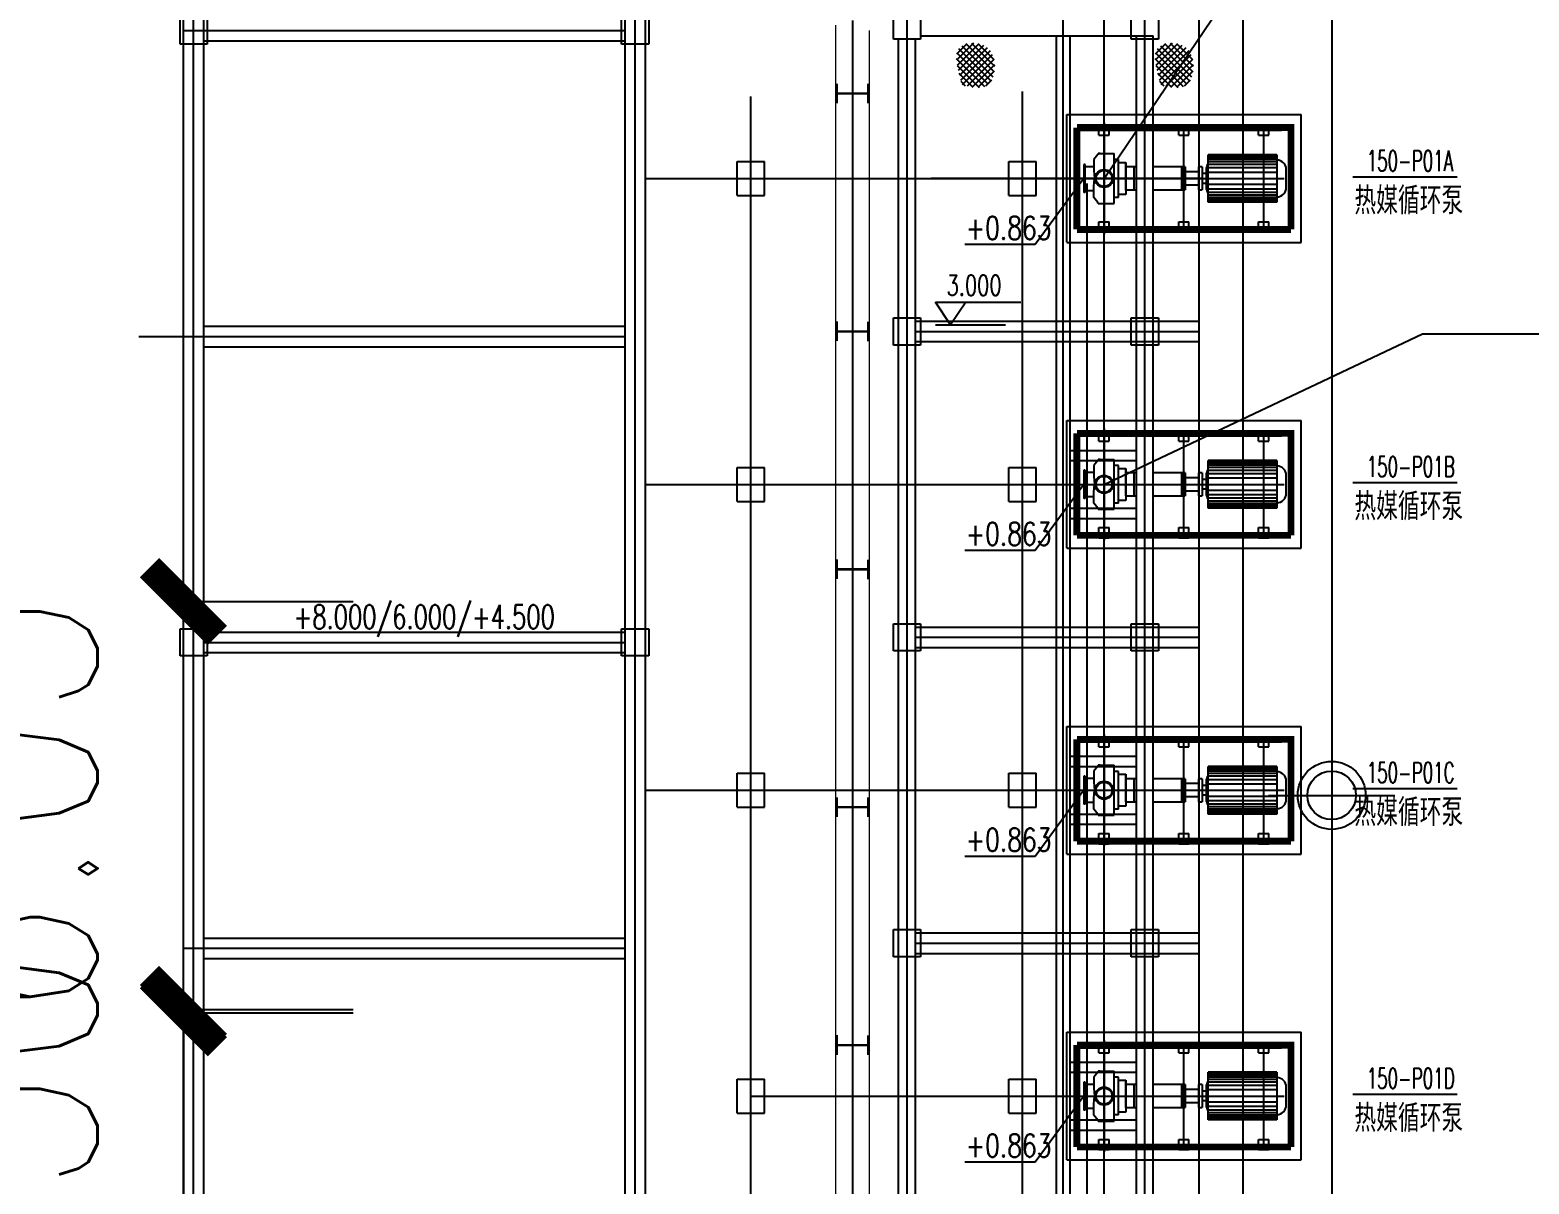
# Model space of a CAD drawing. Extents: x -170 to 1091, y -90 to 504.
# Drawn here: x 116.64 to 138.7, y 106.01 to 122.99 of the extents above; entities that cross this region are included whole.
import ezdxf
from ezdxf.enums import TextEntityAlignment as Align

# ---------------------------------------------------------------- set-up
doc = ezdxf.new("R2010")
doc.units = 0
doc.header["$LTSCALE"] = 1000
for name, pattern in [('ACAD_ISO02W100', [11, 8, -3]), ('CENTER', [50.8, 31.75, -6.35, 6.35, -6.35]), ('CENTER2', [28.575, 19.05, -3.175, 3.175, -3.175]), ('DOTE', [2.42, 2, -0.2, 0.02, -0.2])]:
    doc.linetypes.add(name, pattern=pattern)
doc.layers.get('0').update_dxf_attribs({"linetype": 'CONTINUOUS'})
doc.layers.get('Defpoints').update_dxf_attribs({"linetype": 'CONTINUOUS'})
for name, color, linetype in [('0-标注', 4, 'CONTINUOUS'), ('1', 7, 'CONTINUOUS'), ('8米层', 7, 'CONTINUOUS'), ('DIM_COOR', 3, 'CONTINUOUS'), ('DOTE', 1, 'DOTE'), ('PIPE3', 6, 'CONTINUOUS'), ('PUB_DIM', 3, 'CONTINUOUS'), ('S01', 3, 'CONTINUOUS'), ('W03', 5, 'CONTINUOUS'), ('WALL', 141, 'CONTINUOUS'), ('中心线', 3, 'CENTER'), ('基本标注', 4, 'CONTINUOUS'), ('定位中心线', 3, 'CENTER2'), ('已建', 8, 'CONTINUOUS'), ('管架', 30, 'CONTINUOUS'), ('设备', 4, 'CONTINUOUS')]:
    doc.layers.add(name, color=color, linetype=linetype)
doc.layers.add('虚线', color=4, linetype='ACAD_ISO02W100', lineweight=20)
doc.styles.add('_HZTXT', font='simplex.shx', dxfattribs={"width": 0.75, "bigfont": 'HZTXT.shx'})
doc.styles.add('_TCH_DIM_T3', font='SIMPLEX', dxfattribs={"width": 0.705882, "bigfont": 'GBCBIG'})
doc.styles.add('HZTXT', font='txt.shx', dxfattribs={"width": 0.7, "bigfont": 'hztxt.shx'})
doc.styles.add('ROMANS', font='txta.shx', dxfattribs={"width": 0.7, "bigfont": 'hztxt.shx'})
doc.dimstyles.new('_TCH_ARCH_M_M&&1', dxfattribs={"dimtxt": 2.975, "dimasz": 1, "dimexe": 2.5, "dimexo": 3, "dimgap": 1.2625, "dimtad": 1, "dimzin": 0, "dimdsep": 46, "dimtxsty": '_TCH_DIM_T3', "dimblk": 'ARCHTICK', "dimcen": 0.09, "dimclrt": 7, "dimazin": 2, "dimtfac": 1, "dimtdec": 0, "dimtix": 1, "dimtmove": 2, "dimatfit": 3, "dimfxl": 1, "dimtolj": 1, "dimtzin": 0, "dimarcsym": 0})

# ---------------------------------------------------------------- blocks, each defined once
blk = doc.blocks.new('2103')
for p, q in [((-2.25, 3.29), (10.33, 3.29)), ((0, 0), (-2.25, 3.29)), ((2.25, 3.29), (0, 0)), ((-2.25, 0), (8.08, 0))]:
    blk.add_line(p, q)
at = {"style": 'ROMANS', "width": 0.7}
blk.add_attdef('%%P0.000', text='', height=3, dxfattribs=at).set_placement((4.25, 4.29), align=Align.CENTER)
blk = doc.blocks.new('_ArchTick')
at = {"color": 0, "linetype": 'ByBlock', "const_width": 0.4}
blk.add_lwpolyline([(-0.5, -0.5), (0.5, 0.5)], dxfattribs=at)
blk = doc.blocks.new('*D324')
at = {"layer": 'Defpoints', "color": 0, "linetype": 'Continuous', "transparency": 16777216}
for p in [(116.15, 108.576), (114.875, 104.076), (118.9, 104.076)]:
    blk.add_point(p, dxfattribs=at)
at = {"layer": 'PUB_DIM', "color": 0, "linetype": 'Continuous', "lineweight": -2, "transparency": 16777216}
for p, q in [((118.9, 108.576), (118.9, 109.576)), ((118.9, 108.576), (118.9, 104.076)), ((119.15, 108.576), (121.4, 108.576)), ((117.875, 104.076), (121.4, 104.076)), ((118.9, 104.076), (118.9, 103.076))]:
    blk.add_line(p, q, dxfattribs=at)
for p, rotation in [((118.9, 108.576), 269.9999401232867), ((118.9, 104.076), 89.99994012328672)]:
    blk.add_blockref('_ArchTick', p, dxfattribs=dict(at, rotation=rotation))
at = {"layer": 'PUB_DIM', "color": 7, "linetype": 'Continuous', "transparency": 16777216, "insert": (116.15, 106.326), "char_height": 2.975, "attachment_point": 5, "rotation": 89.9999, "style": '_TCH_DIM_T3'}
blk.add_mtext('\\A1;4.50', dxfattribs=at)
blk = doc.blocks.new('*D325')
at = {"layer": 'Defpoints', "color": 0, "linetype": 'Continuous', "transparency": 16777216}
for p in [(116.15, 114.576), (118.9, 114.576), (116.15, 108.526)]:
    blk.add_point(p, dxfattribs=at)
at = {"layer": 'PUB_DIM', "color": 0, "linetype": 'Continuous', "lineweight": -2, "transparency": 16777216}
for p, q in [((118.9, 114.576), (118.9, 115.576)), ((118.9, 108.526), (118.9, 114.576)), ((119.15, 114.576), (121.4, 114.576)), ((118.9, 108.526), (118.9, 107.526)), ((119.15, 108.526), (121.4, 108.526))]:
    blk.add_line(p, q, dxfattribs=at)
for p, rotation in [((118.9, 114.576), 269.9999401232867), ((118.9, 108.526), 89.99994012328673)]:
    blk.add_blockref('_ArchTick', p, dxfattribs=dict(at, rotation=rotation))
at = {"layer": 'PUB_DIM', "color": 7, "linetype": 'Continuous', "transparency": 16777216, "insert": (116.15, 111.551), "char_height": 2.975, "attachment_point": 5, "rotation": 89.9999, "style": '_TCH_DIM_T3'}
blk.add_mtext('\\A1;6.05', dxfattribs=at)
blk = doc.blocks.new('j')
at = {"layer": 'S01'}
for p, q in [((0, 2748), (0, -2004)), ((-2748, 0), (2748, 0))]:
    blk.add_line(p, q, dxfattribs=at)
for radius in [1475, 1054]:
    blk.add_circle((0, 0), radius, dxfattribs=at)

msp = doc.modelspace()

# ---------------------------------------------------------------- linework, layer by layer
at = {"linetype": 'Continuous'}
for p, q in [((133.89497, 120.80026, 2.4975), (129.9067, 120.80026, 2.4975)), ((132.19997, 84.30026), (132.20001, 120.72578, 0))]:
    msp.add_line(p, q, dxfattribs=at)
at = {"ltscale": 2}
for p, q in [((132.15001, 120.80026, 2.4975), (131.43795, 119.82707)), ((131.43795, 119.82707), (130.39947, 119.82707)), ((132.15001, 116.30026, 2.4975), (131.43795, 115.32707)), ((131.43795, 115.32707), (130.39947, 115.32707)), ((132.15, 111.80026, 2.4975), (131.43794, 110.82707)), ((131.43794, 110.82707), (130.39946, 110.82707)), ((132.15, 107.30026, 2.4975), (131.43794, 106.32707)), ((131.43794, 106.32707), (130.39946, 106.32707))]:
    msp.add_line(p, q, dxfattribs=at)
at = {"ltscale": 2, "const_width": 0.035, "elevation": 0}
for points in [[(129.00001, 122.05026), (128.50001, 122.05026)], [(128.51861, 122.19694), (128.51861, 121.90731)], [(128.98049, 122.19415), (128.98049, 121.90452)], [(128.5186, 118.69694), (128.5186, 118.40731)], [(128.5186, 118.69694), (128.5186, 118.40731)], [(128.98049, 118.69415), (128.98049, 118.40452)], [(128.98049, 118.69415), (128.98049, 118.40452)], [(129.00001, 118.55026), (128.50001, 118.55026)], [(129.00001, 118.55026), (128.50001, 118.55026)], [(128.5186, 115.19694), (128.5186, 114.90731)], [(128.5186, 115.19694), (128.5186, 114.90731)], [(128.98049, 115.19415), (128.98048, 114.90452)], [(128.98049, 115.19415), (128.98048, 114.90452)], [(129.00001, 115.05026), (128.50001, 115.05026)], [(129.00001, 115.05026), (128.50001, 115.05026)], [(128.5186, 111.69694), (128.5186, 111.40731)], [(128.98048, 111.69415), (128.98048, 111.40452)], [(129, 111.55026), (128.5, 111.55026)], [(128.51859, 108.19694), (128.51859, 107.90731)], [(128.98048, 108.19415), (128.98048, 107.90452)], [(129, 108.05026), (128.5, 108.05026)]]:
    msp.add_lwpolyline(points, dxfattribs=at)
at = {"color": 1, "ltscale": 5, "const_width": 0.03, "elevation": 2.4975}
for points in [[(137.64779, 120.82411), (136.10754, 120.82411)], [(137.64778, 116.32411), (136.10754, 116.32411)], [(137.64778, 111.82411), (136.10753, 111.82411)], [(137.64777, 107.32411), (136.10753, 107.32411)]]:
    msp.add_lwpolyline(points, dxfattribs=at)
at = {"layer": '0-标注', "ltscale": 50}
for points, const_width, elevation in [([(132.05001, 121.55026), (135.20001, 121.55026), (135.20001, 120.05026)], 0.1, 0), ([(132.05001, 120.05026), (132.05001, 121.55026)], 0.1, 2.4975), ([(132.05001, 121.55026), (135.20001, 121.55026), (135.20001, 120.05026)], 0.005, 0), ([(132.05001, 120.05026), (132.05001, 121.55026)], 0.005, 2.4975), ([(132.05001, 120.05026), (135.20001, 120.05026)], 0.1, 0), ([(132.05001, 120.05026), (135.20001, 120.05026)], 0.005, 0), ([(132.05001, 117.05026), (135.20001, 117.05026), (135.20001, 115.55026)], 0.1, 0), ([(132.05001, 115.55026), (132.05001, 117.05026)], 0.1, 2.4975), ([(132.05001, 117.05026), (135.20001, 117.05026), (135.20001, 115.55026)], 0.005, 0), ([(132.05001, 115.55026), (132.05001, 117.05026)], 0.005, 2.4975), ([(132.05001, 115.55026), (135.20001, 115.55026)], 0.1, 0), ([(132.05001, 115.55026), (135.20001, 115.55026)], 0.005, 0), ([(132.05, 112.55026), (135.2, 112.55026), (135.2, 111.05026)], 0.1, 0), ([(132.05, 111.05026), (132.05, 112.55026)], 0.1, 2.4975), ([(132.05, 112.55026), (135.2, 112.55026), (135.2, 111.05026)], 0.005, 0), ([(132.05, 111.05026), (132.05, 112.55026)], 0.005, 2.4975), ([(132.05, 111.05026), (135.2, 111.05026)], 0.1, 0), ([(132.05, 111.05026), (135.2, 111.05026)], 0.005, 0), ([(132.05, 108.05026), (135.2, 108.05026), (135.2, 106.55026)], 0.1, 0), ([(132.05, 106.55026), (132.05, 108.05026)], 0.1, 2.4975), ([(132.05, 108.05026), (135.2, 108.05026), (135.2, 106.55026)], 0.005, 0), ([(132.05, 106.55026), (132.05, 108.05026)], 0.005, 2.4975), ([(132.05, 106.55026), (135.2, 106.55026)], 0.1, 0), ([(132.05, 106.55026), (135.2, 106.55026)], 0.005, 0)]:
    msp.add_lwpolyline(points, dxfattribs=dict(at, const_width=const_width, elevation=elevation))
at = {"layer": 'DIM_COOR', "color": 4, "linetype": 'Continuous'}
for p, q in [((132.45001, 120.80026), (138.17331, 129.25551)), ((132.45001, 116.30026), (137.13544, 118.51246)), ((137.13544, 118.51246), (155.50544, 118.51246))]:
    msp.add_line(p, q, dxfattribs=at)
at = {"layer": 'DOTE', "ltscale": 300}
for p, q in [((133.62501, 120.03026), (133.62501, 121.57026)), ((134.80001, 120.03026), (134.80001, 121.57026)), ((132.06001, 121.51226), (135.06001, 121.51226)), ((132.06001, 121.51226), (135.06001, 121.51226)), ((132.06001, 120.08826), (135.06001, 120.08826)), ((132.06001, 117.01226), (135.06001, 117.01226)), ((132.06001, 117.01226), (135.06001, 117.01226)), ((133.62501, 115.53026), (133.62501, 117.07026)), ((134.80001, 115.53026), (134.80001, 117.07026)), ((132.06001, 115.58826), (135.06001, 115.58826)), ((133.625, 111.03026), (133.625, 112.57026)), ((134.8, 111.03026), (134.8, 112.57026)), ((132.06, 112.51226), (135.06, 112.51226)), ((132.06, 112.51226), (135.06, 112.51226)), ((132.06, 111.08826), (135.06, 111.08826)), ((132.06, 108.01226), (135.06, 108.01226)), ((132.06, 108.01226), (135.06, 108.01226)), ((133.625, 106.53026), (133.625, 108.07026)), ((134.8, 106.53026), (134.8, 108.07026)), ((132.06, 106.58826), (135.06, 106.58826))]:
    msp.add_line(p, q, dxfattribs=at)
at = {"layer": 'PIPE3', "ltscale": 10}
for p, q in [((130.52916, 122.79228), (130.27706, 122.54018)), ((130.43011, 122.78304), (130.27831, 122.63123)), ((130.6078, 122.78111), (130.28863, 122.46195)), ((130.67388, 122.7574), (130.30473, 122.38825)), ((130.30977, 122.71203), (130.78566, 122.23614)), ((130.72888, 122.72259), (130.32209, 122.3158)), ((130.77252, 122.67643), (130.33922, 122.24313)), ((130.35742, 122.75418), (130.81461, 122.29699)), ((130.42077, 122.78064), (130.83312, 122.36829)), ((130.49891, 122.7923), (130.8398, 122.45142)), ((130.59748, 122.78353), (130.82773, 122.55328)), ((133.45218, 122.79227), (133.20008, 122.54017)), ((133.35314, 122.78303), (133.20133, 122.63123)), ((133.53082, 122.78111), (133.21166, 122.46195)), ((133.59691, 122.75739), (133.22775, 122.38824)), ((133.23279, 122.71203), (133.70869, 122.23614)), ((133.6519, 122.72259), (133.24511, 122.3158)), ((133.69555, 122.67643), (133.26224, 122.24313)), ((133.28045, 122.75418), (133.73764, 122.29699)), ((133.3438, 122.78063), (133.75614, 122.36829)), ((133.42193, 122.7923), (133.76282, 122.45141)), ((133.52051, 122.78353), (133.75075, 122.55328)), ((130.27528, 122.56692), (130.68919, 122.15301)), ((130.28195, 122.65005), (130.74515, 122.18685)), ((130.2882, 122.46419), (130.61412, 122.13828)), ((130.80544, 122.61955), (130.36199, 122.1761)), ((130.82797, 122.55227), (130.43484, 122.15915)), ((130.83912, 122.47362), (130.51035, 122.14485)), ((133.1983, 122.56692), (133.61221, 122.15301)), ((133.20498, 122.65004), (133.66818, 122.18684)), ((133.21123, 122.46419), (133.53714, 122.13827)), ((133.72846, 122.61955), (133.28502, 122.1761)), ((133.75099, 122.55227), (133.35787, 122.15915)), ((133.76214, 122.47362), (133.43337, 122.14485)), ((130.31431, 122.34828), (130.519, 122.14359)), ((130.34213, 122.23066), (130.40747, 122.16532)), ((130.8349, 122.3796), (130.59306, 122.13776)), ((130.79199, 122.24689), (130.70487, 122.15976)), ((133.23734, 122.34828), (133.44203, 122.14359)), ((133.26516, 122.23065), (133.3305, 122.16531)), ((133.75793, 122.3796), (133.51608, 122.13776)), ((133.71501, 122.24689), (133.62789, 122.15976))]:
    msp.add_line(p, q, dxfattribs=at)
at = {"layer": 'WALL'}
for p, q in [((118.89997, 81.12579), (118.90002, 127.62579)), ((119.19997, 81.12579), (119.20002, 127.62579)), ((125.39997, 81.17579), (125.40002, 127.62579)), ((125.69997, 81.17579), (125.70002, 127.62579)), ((133.84999, 100.40026), (133.85001, 123.20026)), ((131.74999, 100.70026), (131.75001, 122.90026)), ((131.94999, 100.70026), (131.95001, 122.90026)), ((132.92499, 96.20675), (132.92501, 122.90026)), ((133.17499, 96.20675), (133.17501, 122.90026)), ((129.42499, 96.20675), (129.42501, 122.85026)), ((129.67499, 96.20675), (129.67501, 122.85026)), ((127.05001, 121.05027, 0), (127.45001, 121.05027, 0)), ((127.05001, 120.55027), (127.05001, 121.05027)), ((127.45001, 120.55027), (127.45001, 121.05027)), ((131.05001, 121.05026, 0), (131.45001, 121.05026, 0)), ((131.05001, 120.55026), (131.05001, 121.05026)), ((131.45001, 120.55026), (131.45001, 121.05026)), ((127.05001, 120.55027, 0), (127.45001, 120.55027, 0)), ((131.05001, 120.55026, 0), (131.45001, 120.55026, 0)), ((131.95001, 116.80026, 0), (132.92501, 116.80026, 0)), ((127.05001, 116.55027, 0), (127.45001, 116.55027, 0)), ((127.05001, 116.05027), (127.05001, 116.55027)), ((127.45001, 116.05027), (127.45001, 116.55027)), ((131.05001, 116.55026, 0), (131.45001, 116.55026, 0)), ((131.05001, 116.05026), (131.05001, 116.55026)), ((131.45001, 116.05026), (131.45001, 116.55026)), ((131.95001, 116.65026, 0), (132.92501, 116.65026, 0)), ((127.05001, 116.05027, 0), (127.45001, 116.05027, 0)), ((131.05001, 116.05026, 0), (131.45001, 116.05026, 0)), ((131.95001, 115.95026, 0), (132.92501, 115.95026, 0)), ((131.95001, 115.80026, 0), (132.92501, 115.80026, 0)), ((131.95, 112.30026, 0), (132.925, 112.30026, 0)), ((131.95, 112.15026, 0), (132.925, 112.15026, 0)), ((127.05, 112.05027, 0), (127.45, 112.05027, 0)), ((127.05, 111.55027), (127.05, 112.05027)), ((127.45, 111.55027), (127.45, 112.05027)), ((131.05, 112.05026, 0), (131.45, 112.05026, 0)), ((131.05, 111.55026), (131.05, 112.05026)), ((131.45, 111.55026), (131.45, 112.05026)), ((127.05, 111.55027, 0), (127.45, 111.55027, 0)), ((131.05, 111.55026, 0), (131.45, 111.55026, 0)), ((131.95, 111.45026, 0), (132.925, 111.45026, 0)), ((131.95, 111.30026, 0), (132.925, 111.30026, 0)), ((131.95, 107.80026, 0), (132.925, 107.80026, 0)), ((131.95, 107.80026, 0), (132.925, 107.80026, 0)), ((127.05, 107.55027, 0), (127.45, 107.55027, 0)), ((127.05, 107.05027), (127.05, 107.55027)), ((127.45, 107.05027), (127.45, 107.55027)), ((131.05, 107.55026, 0), (131.45, 107.55026, 0)), ((131.05, 107.05026), (131.05, 107.55026)), ((131.45, 107.05026), (131.45, 107.55026)), ((131.95, 107.65026, 0), (132.925, 107.65026, 0)), ((131.95, 107.65026, 0), (132.925, 107.65026, 0)), ((127.05, 107.05027, 0), (127.45, 107.05027, 0)), ((131.05, 107.05026, 0), (131.45, 107.05026, 0)), ((131.95, 106.95026, 0), (132.925, 106.95026, 0)), ((131.95, 106.95026, 0), (132.925, 106.95026, 0)), ((131.95, 106.80026, 0), (132.925, 106.80026, 0)), ((131.95, 106.80026, 0), (132.925, 106.80026, 0))]:
    msp.add_line(p, q, dxfattribs=at)
at = {"layer": '中心线', "ltscale": 50}
for p, q in [((119.04997, 80.97579), (119.05002, 128.09771)), ((125.54997, 80.97579), (125.55002, 128.0977)), ((128.74998, 88.47616), (128.75001, 123.12578)), ((129.54999, 96.20675), (129.55001, 123.20026)), ((132.44999, 100.40026), (132.45001, 123.20026)), ((119.20001, 122.97579, 0), (125.40001, 122.97579, 0)), ((127.24999, 102.15134), (127.25001, 122.00709)), ((131.24999, 102.15134), (131.25001, 122.07957)), ((125.70001, 120.80027, 2.4975), (135.10251, 120.80026, 2.4975)), ((118.24335, 118.47579, 0), (125.40001, 118.47579, 0)), ((125.70001, 116.30027, 2.4975), (135.10251, 116.30026, 2.4975)), ((119.20001, 113.97579, 0), (125.40001, 113.97579, 0)), ((129.67501, 114.05026, 0), (133.85001, 114.05026, 0)), ((118.9, 109.47579, 0), (125.4, 109.47579, 0)), ((129.675, 109.55026, 0), (133.85, 109.55026, 0)), ((127.25, 107.30027, 0), (135.1025, 107.30026, 0))]:
    msp.add_line(p, q, dxfattribs=at)
at = {"layer": '中心线', "ltscale": 100}
for p, q in [((131.84999, 100.40026), (131.85001, 123.20026)), ((133.04999, 96.20675), (133.05001, 123.20026)), ((129.67501, 118.55026, 0), (133.85001, 118.55026, 0)), ((125.7, 111.80027, 2.4975), (135.1025, 111.80026, 2.4975))]:
    msp.add_line(p, q, dxfattribs=at)
at = {"layer": '中心线', "ltscale": 30}
for p, q in [((118.90001, 122.97579, 0), (125.40001, 122.97579, 0)), ((132.45001, 121.62035, 2.4975), (132.45001, 119.98017, 2.4975)), ((132.45001, 117.12035, 2.4975), (132.45001, 115.48017, 2.4975)), ((132.45, 112.62035, 2.4975), (132.45, 110.98017, 2.4975)), ((132.45, 108.12035, 2.4975), (132.45, 106.48017, 2.4975))]:
    msp.add_line(p, q, dxfattribs=at)
at = {"layer": '基本标注', "ltscale": 0.5}
for p, q in [((131.90001, 119.86126), (131.90001, 121.74026)), ((131.90001, 121.74026), (135.35001, 121.74026)), ((132.37501, 121.43726), (132.37501, 121.58726)), ((132.37501, 121.58726), (132.52501, 121.58726)), ((132.52501, 121.43726), (132.52501, 121.58726)), ((133.55001, 121.43726), (133.55001, 121.58726)), ((133.55001, 121.58726), (133.70001, 121.58726)), ((133.70001, 121.43726), (133.70001, 121.58726)), ((134.72501, 121.43726), (134.72501, 121.58726)), ((134.72501, 121.58726), (134.87501, 121.58726)), ((134.87501, 121.43726), (134.87501, 121.58726)), ((135.35001, 119.86026), (135.35001, 121.74026)), ((132.37501, 121.43726), (132.52501, 121.43726)), ((133.55001, 121.43726), (133.70001, 121.43726)), ((134.72501, 121.43726), (134.87501, 121.43726)), ((132.37501, 120.01326), (132.37501, 120.16326)), ((132.37501, 120.16326), (132.52501, 120.16326)), ((132.52501, 120.01326), (132.52501, 120.16326)), ((133.55001, 120.16326), (133.70001, 120.16326)), ((133.55001, 120.01326), (133.55001, 120.16326)), ((133.70001, 120.01326), (133.70001, 120.16326)), ((134.72501, 120.16326), (134.87501, 120.16326)), ((134.72501, 120.01326), (134.72501, 120.16326)), ((134.87501, 120.01326), (134.87501, 120.16326)), ((131.90001, 119.86026), (135.35001, 119.86026)), ((132.37501, 120.01326), (132.52501, 120.01326)), ((133.55001, 120.01326), (133.70001, 120.01326)), ((134.72501, 120.01326), (134.87501, 120.01326)), ((131.90001, 115.36126), (131.90001, 117.24026)), ((131.90001, 117.24026), (135.35001, 117.24026)), ((135.35001, 115.36026), (135.35001, 117.24026)), ((132.37501, 116.93726), (132.37501, 117.08726)), ((132.37501, 117.08726), (132.52501, 117.08726)), ((132.37501, 116.93726), (132.52501, 116.93726)), ((132.52501, 116.93726), (132.52501, 117.08726)), ((133.55001, 116.93726), (133.55001, 117.08726)), ((133.55001, 117.08726), (133.70001, 117.08726)), ((133.55001, 116.93726), (133.70001, 116.93726)), ((133.70001, 116.93726), (133.70001, 117.08726)), ((134.72501, 116.93726), (134.72501, 117.08726)), ((134.72501, 117.08726), (134.87501, 117.08726)), ((134.72501, 116.93726), (134.87501, 116.93726)), ((134.87501, 116.93726), (134.87501, 117.08726)), ((132.37501, 115.51326), (132.37501, 115.66326)), ((132.37501, 115.66326), (132.52501, 115.66326)), ((132.52501, 115.51326), (132.52501, 115.66326)), ((133.55001, 115.66326), (133.70001, 115.66326)), ((133.55001, 115.51326), (133.55001, 115.66326)), ((133.70001, 115.51326), (133.70001, 115.66326)), ((134.72501, 115.66326), (134.87501, 115.66326)), ((134.72501, 115.51326), (134.72501, 115.66326)), ((134.87501, 115.51326), (134.87501, 115.66326)), ((132.37501, 115.51326), (132.52501, 115.51326)), ((133.55001, 115.51326), (133.70001, 115.51326)), ((134.72501, 115.51326), (134.87501, 115.51326)), ((131.90001, 115.36026), (135.35001, 115.36026)), ((131.9, 110.86126), (131.9, 112.74026)), ((131.9, 112.74026), (135.35, 112.74026)), ((132.375, 112.43726), (132.375, 112.58726)), ((132.375, 112.58726), (132.525, 112.58726)), ((132.525, 112.43726), (132.525, 112.58726)), ((133.55, 112.43726), (133.55, 112.58726)), ((133.55, 112.58726), (133.7, 112.58726)), ((133.7, 112.43726), (133.7, 112.58726)), ((134.725, 112.43726), (134.725, 112.58726)), ((134.725, 112.58726), (134.875, 112.58726)), ((134.875, 112.43726), (134.875, 112.58726)), ((135.35, 110.86026), (135.35, 112.74026)), ((132.375, 112.43726), (132.525, 112.43726)), ((133.55, 112.43726), (133.7, 112.43726)), ((134.725, 112.43726), (134.875, 112.43726)), ((132.375, 111.01326), (132.375, 111.16326)), ((132.375, 111.16326), (132.525, 111.16326)), ((132.375, 111.01326), (132.525, 111.01326)), ((132.525, 111.01326), (132.525, 111.16326)), ((133.55, 111.16326), (133.7, 111.16326)), ((133.55, 111.01326), (133.55, 111.16326)), ((133.55, 111.01326), (133.7, 111.01326)), ((133.7, 111.01326), (133.7, 111.16326)), ((134.725, 111.16326), (134.875, 111.16326)), ((134.725, 111.01326), (134.725, 111.16326)), ((134.725, 111.01326), (134.875, 111.01326)), ((134.875, 111.01326), (134.875, 111.16326)), ((131.9, 110.86026), (135.35, 110.86026)), ((131.9, 106.36126), (131.9, 108.24026)), ((131.9, 108.24026), (135.35, 108.24026)), ((135.35, 106.36026), (135.35, 108.24026)), ((132.375, 107.93726), (132.375, 108.08726)), ((132.375, 108.08726), (132.525, 108.08726)), ((132.375, 107.93726), (132.525, 107.93726)), ((132.525, 107.93726), (132.525, 108.08726)), ((133.55, 107.93726), (133.55, 108.08726)), ((133.55, 108.08726), (133.7, 108.08726)), ((133.55, 107.93726), (133.7, 107.93726)), ((133.7, 107.93726), (133.7, 108.08726)), ((134.725, 107.93726), (134.725, 108.08726)), ((134.725, 108.08726), (134.875, 108.08726)), ((134.725, 107.93726), (134.875, 107.93726)), ((134.875, 107.93726), (134.875, 108.08726)), ((132.375, 106.51326), (132.375, 106.66326)), ((132.375, 106.66326), (132.525, 106.66326)), ((132.525, 106.51326), (132.525, 106.66326)), ((133.55, 106.66326), (133.7, 106.66326)), ((133.55, 106.51326), (133.55, 106.66326)), ((133.7, 106.51326), (133.7, 106.66326)), ((134.725, 106.66326), (134.875, 106.66326)), ((134.725, 106.51326), (134.725, 106.66326)), ((134.875, 106.51326), (134.875, 106.66326)), ((131.9, 106.36026), (135.35, 106.36026)), ((132.375, 106.51326), (132.525, 106.51326)), ((133.55, 106.51326), (133.7, 106.51326)), ((134.725, 106.51326), (134.875, 106.51326))]:
    msp.add_line(p, q, dxfattribs=at)
at = {"layer": '定位中心线', "elevation": 0}
for points in [[(119.25001, 123.17579), (119.25001, 122.77579), (118.85001, 122.77579), (118.85001, 123.17579)], [(119.25001, 123.17579), (119.25001, 122.77579), (118.85001, 122.77579), (118.85001, 123.17579)], [(125.75001, 123.17579), (125.75001, 122.77579), (125.35001, 122.77579), (125.35001, 123.17579)], [(125.75001, 123.17579), (125.75001, 122.77579), (125.35001, 122.77579), (125.35001, 123.17579)], [(119.25001, 114.17579), (119.25, 113.77579), (118.85, 113.77579), (118.85001, 114.17579)], [(119.25001, 114.17579), (119.25, 113.77579), (118.85, 113.77579), (118.85001, 114.17579)], [(125.75001, 114.17579), (125.75, 113.77579), (125.35, 113.77579), (125.35001, 114.17579)], [(125.75001, 114.17579), (125.75, 113.77579), (125.35, 113.77579), (125.35001, 114.17579)]]:
    msp.add_lwpolyline(points, close=True, dxfattribs=at)
at = {"layer": '定位中心线'}
for points in [[(129.75001, 123.25026), (129.75001, 122.85026), (129.35001, 122.85026), (129.35001, 123.25026)], [(129.75001, 123.25026), (129.75001, 122.85026), (129.35001, 122.85026), (129.35001, 123.25026)], [(133.25001, 123.25026), (133.25001, 122.85026), (132.85001, 122.85026), (132.85001, 123.25026)], [(133.25001, 123.25026), (133.25001, 122.85026), (132.85001, 122.85026), (132.85001, 123.25026)], [(129.75001, 118.75026), (129.75001, 118.35026), (129.35001, 118.35026), (129.35001, 118.75026)], [(129.75001, 118.75026), (129.75001, 118.35026), (129.35001, 118.35026), (129.35001, 118.75026)], [(133.25001, 118.75026), (133.25001, 118.35026), (132.85001, 118.35026), (132.85001, 118.75026)], [(133.25001, 118.75026), (133.25001, 118.35026), (132.85001, 118.35026), (132.85001, 118.75026)], [(129.75001, 114.25026), (129.75001, 113.85026), (129.35001, 113.85026), (129.35001, 114.25026)], [(129.75001, 114.25026), (129.75001, 113.85026), (129.35001, 113.85026), (129.35001, 114.25026)], [(133.25001, 114.25026), (133.25001, 113.85026), (132.85001, 113.85026), (132.85001, 114.25026)], [(133.25001, 114.25026), (133.25001, 113.85026), (132.85001, 113.85026), (132.85001, 114.25026)], [(129.75, 109.75026), (129.75, 109.35026), (129.35, 109.35026), (129.35, 109.75026)], [(129.75, 109.75026), (129.75, 109.35026), (129.35, 109.35026), (129.35, 109.75026)], [(133.25, 109.75026), (133.25, 109.35026), (132.85, 109.35026), (132.85, 109.75026)], [(133.25, 109.75026), (133.25, 109.35026), (132.85, 109.35026), (132.85, 109.75026)]]:
    msp.add_lwpolyline(points, close=True, dxfattribs=at)
at = {"layer": '已建', "color": 8, "linetype": 'Continuous'}
for points in [[(134.49668, 43.32449), (134.49677, 128.3258)], [(135.80002, 127.49323), (135.79999, 98.49322)]]:
    msp.add_lwpolyline(points, dxfattribs=at)
at = {"layer": '管架', "ltscale": 1000}
for p, q in [((129.75001, 122.90026, 0), (133.17501, 122.90026, 0)), ((119.20001, 122.82579, 0), (125.40001, 122.82579, 0)), ((129.67501, 118.70026, 0), (133.85001, 118.70026, 0)), ((119.20001, 118.62579, 0), (125.40001, 118.62579, 0)), ((119.20001, 118.32579, 0), (125.40001, 118.32579, 0)), ((129.67501, 118.40026, 0), (133.85001, 118.40026, 0)), ((119.20001, 114.12579, 0), (125.40001, 114.12579, 0)), ((129.67501, 114.20026, 0), (133.85001, 114.20026, 0)), ((129.67501, 113.90026, 0), (133.85001, 113.90026, 0)), ((119.20001, 113.82579, 0), (125.40001, 113.82579, 0)), ((129.675, 109.70026, 0), (132.925, 109.70026, 0)), ((129.675, 109.70026, 0), (133.85, 109.70026, 0)), ((119.2, 109.62579, 0), (125.4, 109.62579, 0)), ((119.2, 109.32579, 0), (125.4, 109.32579, 0)), ((129.675, 109.40026, 0), (133.85, 109.40026, 0))]:
    msp.add_line(p, q, dxfattribs=at)
at = {"layer": '虚线', "ltscale": 30}
for p, q in [((128.49999, 102.15134), (128.50001, 123.05521)), ((128.99998, 88.22616), (129.00001, 122.97578))]:
    msp.add_line(p, q, dxfattribs=at)
at = {"layer": '设备', "color": 0}
for p, q in [((132.35735, 121.15235), (132.29864, 121.07881)), ((132.3617, 121.16705), (132.35735, 121.15235)), ((132.3617, 121.16705), (132.59653, 121.16705)), ((132.39106, 121.16705), (132.3617, 121.16705)), ((132.17004, 121.00707, 2.4975), (132.15001, 121.00707, 2.4975)), ((132.17004, 120.59345, 2.4975), (132.17004, 121.00707, 2.4975)), ((132.17004, 120.59525, 2.4975), (132.17004, 120.97766, 2.4975)), ((132.17004, 120.97766), (132.29864, 120.97766)), ((132.29864, 121.07881), (132.29864, 120.91792)), ((132.29864, 120.91792), (132.30941, 120.80113)), ((132.66306, 121.0777), (132.59653, 121.0777)), ((132.66306, 121.03559), (132.76854, 121.03559)), ((132.76854, 121.03559), (132.76854, 120.56493)), ((132.76854, 120.94734), (132.76854, 121.02088)), ((132.92501, 120.9694), (132.76854, 120.9694)), ((132.76854, 120.9685), (132.76854, 120.63022)), ((132.76854, 120.63022), (132.76854, 120.9685)), ((132.76854, 120.792), (132.76854, 120.90967)), ((133.59001, 120.9694), (133.17501, 120.9694)), ((133.64497, 120.9694, 2.4975), (133.59447, 120.9694, 2.4975)), ((133.59447, 120.63112, 2.4975), (133.59447, 120.9694, 2.4975)), ((133.64497, 120.9694, 2.4975), (133.64497, 120.63112, 2.4975)), ((133.89497, 120.9694, 2.4975), (133.84447, 120.9694, 2.4975)), ((133.84447, 120.63112, 2.4975), (133.84447, 120.9694, 2.4975)), ((133.89497, 120.9694, 2.4975), (133.89497, 120.63112, 2.4975)), ((132.29864, 120.6826), (132.30941, 120.80113)), ((133.84447, 120.89848, 4.995), (133.64497, 120.89848, 4.995)), ((133.84447, 120.70203, 4.995), (133.64497, 120.70203, 4.995)), ((133.95299, 120.87226, 2.4975), (133.89497, 120.87226, 2.4975)), ((133.95299, 120.72826, 2.4975), (133.89497, 120.72826, 2.4975)), ((132.17004, 120.59345, 2.4975), (132.15001, 120.59345, 2.4975)), ((132.17004, 120.62286), (132.29864, 120.62286)), ((132.29864, 120.52172), (132.29864, 120.6826)), ((132.35735, 120.44818), (132.29864, 120.52172)), ((132.66306, 120.52282), (132.59653, 120.52282)), ((132.76854, 120.56493), (132.66306, 120.56493)), ((132.76854, 120.63112), (132.92501, 120.63112)), ((133.17501, 120.63112), (133.59001, 120.63112)), ((133.59447, 120.63112, 2.4975), (133.64497, 120.63112, 2.4975)), ((133.84447, 120.63112, 2.4975), (133.89497, 120.63112, 2.4975)), ((132.3617, 120.43347), (132.35735, 120.44818)), ((132.3617, 120.43347), (132.59653, 120.43347)), ((132.40573, 120.43347), (132.59653, 120.43347)), ((132.17004, 116.50707, 2.4975), (132.15001, 116.50707, 2.4975)), ((132.17004, 116.09345, 2.4975), (132.17004, 116.50707, 2.4975)), ((132.35734, 116.65235), (132.29864, 116.57881)), ((132.29864, 116.57881), (132.29864, 116.41792)), ((132.3617, 116.66705), (132.35734, 116.65235)), ((132.3617, 116.66705), (132.59653, 116.66705)), ((132.39105, 116.66705), (132.3617, 116.66705)), ((132.66306, 116.5777), (132.59653, 116.5777)), ((132.66306, 116.53559), (132.76853, 116.53559)), ((132.76853, 116.53559), (132.76853, 116.06493)), ((132.76853, 116.44734), (132.76853, 116.52088)), ((132.17004, 116.09525, 2.4975), (132.17004, 116.47766, 2.4975)), ((132.17004, 116.47766), (132.29864, 116.47766)), ((132.29864, 116.41792), (132.30941, 116.30113)), ((132.29864, 116.1826), (132.30941, 116.30113)), ((132.92501, 116.4694), (132.76853, 116.4694)), ((132.76853, 116.4685), (132.76853, 116.13022)), ((132.76853, 116.13022), (132.76853, 116.4685)), ((132.76853, 116.292), (132.76853, 116.40967)), ((133.59001, 116.4694), (133.17501, 116.4694)), ((133.64496, 116.4694, 2.4975), (133.59447, 116.4694, 2.4975)), ((133.59447, 116.13112, 2.4975), (133.59447, 116.4694, 2.4975)), ((133.64496, 116.4694, 2.4975), (133.64496, 116.13112, 2.4975)), ((133.84447, 116.39848, 4.995), (133.64496, 116.39848, 4.995)), ((133.89496, 116.4694, 2.4975), (133.84447, 116.4694, 2.4975)), ((133.84447, 116.13112, 2.4975), (133.84447, 116.4694, 2.4975)), ((133.89496, 116.4694, 2.4975), (133.89496, 116.13112, 2.4975)), ((133.95299, 116.37226, 2.4975), (133.89496, 116.37226, 2.4975)), ((132.17004, 116.09345, 2.4975), (132.15001, 116.09345, 2.4975)), ((132.17004, 116.12286), (132.29864, 116.12286)), ((132.29864, 116.02172), (132.29864, 116.1826)), ((132.76853, 116.06493), (132.66306, 116.06493)), ((132.76853, 116.13112), (132.92501, 116.13112)), ((133.17501, 116.13112), (133.59001, 116.13112)), ((133.59447, 116.13112, 2.4975), (133.64496, 116.13112, 2.4975)), ((133.84447, 116.20203, 4.995), (133.64496, 116.20203, 4.995)), ((133.84447, 116.13112, 2.4975), (133.89496, 116.13112, 2.4975)), ((133.95299, 116.22826, 2.4975), (133.89496, 116.22826, 2.4975)), ((132.35734, 115.94818), (132.29864, 116.02172)), ((132.3617, 115.93347), (132.35734, 115.94818)), ((132.3617, 115.93347), (132.59653, 115.93347)), ((132.40573, 115.93347), (132.59653, 115.93347)), ((132.66306, 116.02282), (132.59653, 116.02282)), ((132.35734, 112.15235), (132.29863, 112.07881)), ((132.29863, 112.07881), (132.29863, 111.91792)), ((132.36169, 112.16705), (132.35734, 112.15235)), ((132.36169, 112.16705), (132.59652, 112.16705)), ((132.39105, 112.16705), (132.36169, 112.16705)), ((132.17003, 112.00707, 2.4975), (132.15, 112.00707, 2.4975)), ((132.17003, 111.59345, 2.4975), (132.17003, 112.00707, 2.4975)), ((132.17003, 111.59525, 2.4975), (132.17003, 111.97766, 2.4975)), ((132.17003, 111.97766), (132.29863, 111.97766)), ((132.29863, 111.91792), (132.30941, 111.80113)), ((132.66305, 112.0777), (132.59652, 112.0777)), ((132.66305, 112.03559), (132.76853, 112.03559)), ((132.76853, 112.03559), (132.76853, 111.56493)), ((132.76853, 111.94734), (132.76853, 112.02088)), ((132.925, 111.9694), (132.76853, 111.9694)), ((132.76853, 111.9685), (132.76853, 111.63022)), ((132.76853, 111.63022), (132.76853, 111.9685)), ((132.76853, 111.792), (132.76853, 111.90967)), ((133.59, 111.9694), (133.175, 111.9694)), ((133.64496, 111.9694, 2.4975), (133.59446, 111.9694, 2.4975)), ((133.59446, 111.63112, 2.4975), (133.59446, 111.9694, 2.4975)), ((133.64496, 111.9694, 2.4975), (133.64496, 111.63112, 2.4975)), ((133.84446, 111.89848, 4.995), (133.64496, 111.89848, 4.995)), ((133.89496, 111.9694, 2.4975), (133.84446, 111.9694, 2.4975)), ((133.84446, 111.63112, 2.4975), (133.84446, 111.9694, 2.4975)), ((133.89496, 111.9694, 2.4975), (133.89496, 111.63112, 2.4975)), ((133.95298, 111.87226, 2.4975), (133.89496, 111.87226, 2.4975)), ((132.29863, 111.6826), (132.30941, 111.80113)), ((132.29863, 111.52172), (132.29863, 111.6826)), ((133.84446, 111.70203, 4.995), (133.64496, 111.70203, 4.995)), ((133.95298, 111.72826, 2.4975), (133.89496, 111.72826, 2.4975)), ((132.17003, 111.59345, 2.4975), (132.15, 111.59345, 2.4975)), ((132.17003, 111.62286), (132.29863, 111.62286)), ((132.35734, 111.44818), (132.29863, 111.52172)), ((132.36169, 111.43347), (132.35734, 111.44818)), ((132.36169, 111.43347), (132.59652, 111.43347)), ((132.40572, 111.43347), (132.59652, 111.43347)), ((132.66305, 111.52282), (132.59652, 111.52282)), ((132.76853, 111.56493), (132.66305, 111.56493)), ((132.76853, 111.63112), (132.925, 111.63112)), ((133.175, 111.63112), (133.59, 111.63112)), ((133.59446, 111.63112, 2.4975), (133.64496, 111.63112, 2.4975)), ((133.84446, 111.63112, 2.4975), (133.89496, 111.63112, 2.4975)), ((132.36169, 107.66705), (132.35734, 107.65235)), ((132.36169, 107.66705), (132.59652, 107.66705)), ((132.39104, 107.66705), (132.36169, 107.66705)), ((132.17003, 107.50707, 2.4975), (132.15, 107.50707, 2.4975)), ((132.17003, 107.09345, 2.4975), (132.17003, 107.50707, 2.4975)), ((132.17003, 107.09525, 2.4975), (132.17003, 107.47766, 2.4975)), ((132.17003, 107.47766), (132.29863, 107.47766)), ((132.35734, 107.65235), (132.29863, 107.57881)), ((132.29863, 107.57881), (132.29863, 107.41792)), ((132.66305, 107.5777), (132.59652, 107.5777)), ((132.66305, 107.53559), (132.76853, 107.53559)), ((132.76853, 107.53559), (132.76852, 107.06493)), ((132.76853, 107.4685), (132.76852, 107.13022)), ((132.76852, 107.13022), (132.76853, 107.4685)), ((132.76853, 107.44734), (132.76853, 107.52088)), ((132.925, 107.4694), (132.76853, 107.4694)), ((133.59, 107.4694), (133.175, 107.4694)), ((133.64495, 107.4694, 2.4975), (133.59446, 107.4694, 2.4975)), ((133.59446, 107.13112, 2.4975), (133.59446, 107.4694, 2.4975)), ((133.64495, 107.4694, 2.4975), (133.64495, 107.13112, 2.4975)), ((133.89495, 107.4694, 2.4975), (133.84446, 107.4694, 2.4975)), ((133.84446, 107.13112, 2.4975), (133.84446, 107.4694, 2.4975)), ((133.89495, 107.4694, 2.4975), (133.89495, 107.13112, 2.4975)), ((132.29863, 107.41792), (132.3094, 107.30113)), ((132.29863, 107.1826), (132.3094, 107.30113)), ((132.76853, 107.292), (132.76853, 107.40967)), ((133.84446, 107.39848, 4.995), (133.64495, 107.39848, 4.995)), ((133.95298, 107.37226, 2.4975), (133.89495, 107.37226, 2.4975)), ((133.95298, 107.22826, 2.4975), (133.89495, 107.22826, 2.4975)), ((132.17003, 107.09345, 2.4975), (132.15, 107.09345, 2.4975)), ((132.17003, 107.12286), (132.29863, 107.12286)), ((132.29863, 107.02172), (132.29863, 107.1826)), ((132.35733, 106.94818), (132.29863, 107.02172)), ((132.66305, 107.02282), (132.59652, 107.02282)), ((132.76852, 107.06493), (132.66305, 107.06493)), ((132.76852, 107.13112), (132.925, 107.13112)), ((133.175, 107.13112), (133.59, 107.13112)), ((133.59446, 107.13112, 2.4975), (133.64495, 107.13112, 2.4975)), ((133.84446, 107.20203, 4.995), (133.64495, 107.20203, 4.995)), ((133.84446, 107.13112, 2.4975), (133.89495, 107.13112, 2.4975)), ((132.36169, 106.93347), (132.35733, 106.94818)), ((132.36169, 106.93347), (132.59652, 106.93347)), ((132.40572, 106.93347), (132.59652, 106.93347))]:
    msp.add_line(p, q, dxfattribs=at)
at = {"layer": '设备'}
for p, q in [((132.59653, 120.43347), (132.59653, 121.16705)), ((133.98247, 120.44978, 2.4975), (133.98247, 121.15074, 2.4975)), ((134.99405, 121.15024, 2.4975), (133.98247, 121.15024, 2.4975)), ((134.99405, 121.12708, 2.4975), (133.98247, 121.12708, 2.4975)), ((134.99405, 121.15074, 2.4975), (134.29229, 121.15074, 2.4975)), ((134.99405, 121.15074, 2.4975), (134.99405, 120.44977, 2.4975)), ((132.15001, 121.00707, 2.4975), (132.15001, 120.59345, 2.4975)), ((132.66306, 120.52282), (132.66306, 121.0777)), ((132.88958, 120.9694), (132.88958, 120.63112)), ((133.95299, 120.93321, 2.4975), (133.95299, 120.66731, 2.4975)), ((134.99405, 121.10392, 2.4975), (133.98247, 121.10392, 2.4975)), ((134.99405, 121.08076, 2.4975), (133.98247, 121.08076, 2.4975)), ((134.99405, 121.04601, 2.4975), (133.98247, 121.04602, 2.4975)), ((134.99405, 121.00548, 2.4975), (133.98247, 121.00548, 2.4975)), ((134.99405, 120.95558, 2.4975), (133.98247, 120.95558, 2.4975)), ((135.1323, 120.66733, 2.4975), (135.13229, 120.93321, 2.4975)), ((134.99405, 120.89052, 2.4975), (133.98247, 120.89052, 2.4975)), ((134.99405, 120.71, 2.4975), (133.98247, 120.71, 2.4975)), ((134.99405, 120.64493, 2.4975), (133.98247, 120.64494, 2.4975)), ((134.99405, 120.59503, 2.4975), (133.98247, 120.59503, 2.4975)), ((134.99405, 120.5545, 2.4975), (133.98247, 120.5545, 2.4975)), ((134.99405, 120.51976, 2.4975), (133.98247, 120.51976, 2.4975)), ((134.99405, 120.4966, 2.4975), (133.98247, 120.4966, 2.4975)), ((134.99405, 120.47344, 2.4975), (133.98247, 120.47344, 2.4975)), ((134.99405, 120.45027, 2.4975), (133.98247, 120.45028, 2.4975)), ((134.99405, 120.44977, 2.4975), (134.29229, 120.44977, 2.4975)), ((132.15001, 116.50707, 2.4975), (132.15001, 116.09345, 2.4975)), ((132.59653, 115.93347), (132.59653, 116.66705)), ((132.66306, 116.02282), (132.66306, 116.5777)), ((133.98247, 115.94978, 2.4975), (133.98247, 116.65074, 2.4975)), ((134.99404, 116.65024, 2.4975), (133.98247, 116.65024, 2.4975)), ((134.99404, 116.62708, 2.4975), (133.98247, 116.62708, 2.4975)), ((134.99404, 116.60392, 2.4975), (133.98247, 116.60392, 2.4975)), ((134.99404, 116.58076, 2.4975), (133.98247, 116.58076, 2.4975)), ((134.99404, 116.54601, 2.4975), (133.98247, 116.54602, 2.4975)), ((134.99404, 116.50548, 2.4975), (133.98247, 116.50548, 2.4975)), ((134.99404, 116.65074, 2.4975), (134.29229, 116.65074, 2.4975)), ((134.99404, 116.65074, 2.4975), (134.99404, 115.94977, 2.4975)), ((132.88958, 116.4694), (132.88957, 116.13112)), ((133.95299, 116.43321, 2.4975), (133.95299, 116.16731, 2.4975)), ((134.99404, 116.45558, 2.4975), (133.98247, 116.45558, 2.4975)), ((134.99404, 116.39052, 2.4975), (133.98247, 116.39052, 2.4975)), ((135.13229, 116.16733, 2.4975), (135.13228, 116.43321, 2.4975)), ((134.99404, 116.21, 2.4975), (133.98247, 116.21, 2.4975)), ((134.99404, 116.14493, 2.4975), (133.98247, 116.14494, 2.4975)), ((134.99404, 116.09503, 2.4975), (133.98247, 116.09503, 2.4975)), ((134.99404, 116.0545, 2.4975), (133.98247, 116.0545, 2.4975)), ((134.99404, 116.01976, 2.4975), (133.98247, 116.01976, 2.4975)), ((134.99404, 115.9966, 2.4975), (133.98247, 115.9966, 2.4975)), ((134.99404, 115.97344, 2.4975), (133.98247, 115.97344, 2.4975)), ((134.99404, 115.95027, 2.4975), (133.98247, 115.95028, 2.4975)), ((134.99404, 115.94977, 2.4975), (134.29229, 115.94977, 2.4975)), ((132.59652, 111.43347), (132.59652, 112.16705)), ((133.98246, 111.44978, 2.4975), (133.98246, 112.15074, 2.4975)), ((134.99404, 112.15024, 2.4975), (133.98246, 112.15024, 2.4975)), ((134.99404, 112.12708, 2.4975), (133.98246, 112.12708, 2.4975)), ((134.99404, 112.10392, 2.4975), (133.98246, 112.10392, 2.4975)), ((134.99404, 112.08076, 2.4975), (133.98246, 112.08076, 2.4975)), ((134.99404, 112.15074, 2.4975), (134.29228, 112.15074, 2.4975)), ((134.99404, 112.15074, 2.4975), (134.99404, 111.44977, 2.4975)), ((132.15, 112.00707, 2.4975), (132.15, 111.59345, 2.4975)), ((132.66305, 111.52282), (132.66305, 112.0777)), ((132.88957, 111.9694), (132.88957, 111.63112)), ((133.95298, 111.93321, 2.4975), (133.95298, 111.66731, 2.4975)), ((134.99404, 112.04601, 2.4975), (133.98246, 112.04602, 2.4975)), ((134.99404, 112.00548, 2.4975), (133.98246, 112.00548, 2.4975)), ((134.99404, 111.95558, 2.4975), (133.98246, 111.95558, 2.4975)), ((134.99404, 111.89052, 2.4975), (133.98246, 111.89052, 2.4975)), ((135.13229, 111.66733, 2.4975), (135.13228, 111.93321, 2.4975)), ((134.99404, 111.71, 2.4975), (133.98246, 111.71, 2.4975)), ((134.99404, 111.64493, 2.4975), (133.98246, 111.64494, 2.4975)), ((134.99404, 111.59503, 2.4975), (133.98246, 111.59503, 2.4975)), ((134.99404, 111.5545, 2.4975), (133.98246, 111.5545, 2.4975)), ((134.99404, 111.51976, 2.4975), (133.98246, 111.51976, 2.4975)), ((134.99404, 111.4966, 2.4975), (133.98246, 111.4966, 2.4975)), ((134.99404, 111.47344, 2.4975), (133.98246, 111.47344, 2.4975)), ((134.99404, 111.45027, 2.4975), (133.98246, 111.45028, 2.4975)), ((134.99404, 111.44977, 2.4975), (134.29228, 111.44977, 2.4975)), ((132.59652, 106.93347), (132.59652, 107.66705)), ((132.15, 107.50707, 2.4975), (132.15, 107.09345, 2.4975)), ((132.66305, 107.02282), (132.66305, 107.5777)), ((132.88957, 107.4694), (132.88957, 107.13112)), ((133.98246, 106.94978, 2.4975), (133.98246, 107.65074, 2.4975)), ((134.99403, 107.65024, 2.4975), (133.98246, 107.65024, 2.4975)), ((134.99403, 107.62708, 2.4975), (133.98246, 107.62708, 2.4975)), ((134.99403, 107.60392, 2.4975), (133.98246, 107.60392, 2.4975)), ((134.99403, 107.58076, 2.4975), (133.98246, 107.58076, 2.4975)), ((134.99403, 107.54601, 2.4975), (133.98246, 107.54602, 2.4975)), ((134.99403, 107.50548, 2.4975), (133.98246, 107.50548, 2.4975)), ((134.99403, 107.45558, 2.4975), (133.98246, 107.45558, 2.4975)), ((134.99403, 107.65074, 2.4975), (134.29228, 107.65074, 2.4975)), ((134.99403, 107.65074, 2.4975), (134.99403, 106.94977, 2.4975)), ((133.95298, 107.43321, 2.4975), (133.95298, 107.16731, 2.4975)), ((134.99403, 107.39052, 2.4975), (133.98246, 107.39052, 2.4975)), ((135.13228, 107.16733, 2.4975), (135.13227, 107.43321, 2.4975)), ((134.99403, 107.21, 2.4975), (133.98246, 107.21, 2.4975)), ((134.99403, 107.14493, 2.4975), (133.98246, 107.14494, 2.4975)), ((134.99403, 107.09503, 2.4975), (133.98246, 107.09503, 2.4975)), ((134.99403, 107.0545, 2.4975), (133.98246, 107.0545, 2.4975)), ((134.99403, 107.01976, 2.4975), (133.98246, 107.01976, 2.4975)), ((134.99403, 106.9966, 2.4975), (133.98246, 106.9966, 2.4975)), ((134.99403, 106.97344, 2.4975), (133.98246, 106.97344, 2.4975)), ((134.99403, 106.95027, 2.4975), (133.98246, 106.95028, 2.4975)), ((134.99403, 106.94977, 2.4975), (134.29228, 106.94977, 2.4975))]:
    msp.add_line(p, q, dxfattribs=at)
for centre, radius in [((132.45001, 120.80026), 0.13237), ((132.45001, 120.80026), 0.11766), ((132.45001, 116.30026), 0.13237), ((132.45001, 116.30026), 0.11766), ((132.45, 111.80026), 0.13237), ((132.45, 111.80026), 0.11766), ((132.45, 107.30026), 0.13237), ((132.45, 107.30026), 0.11766)]:
    msp.add_circle(centre, radius, dxfattribs=at)
for centre, radius, start, end in [((134.09123, 120.93321, 2.4975), 0.13824, 141.883054, 179.99994), ((134.99405, 120.93321, 2.4975), 0.13824, 359.99994, 89.99994), ((134.09123, 120.66731, 2.4975), 0.13824, 179.99994, 218.116826), ((134.99404, 120.66733, 2.4975), 0.13826, 270.003289, 0.736647), ((134.09123, 116.43321, 2.4975), 0.13824, 141.883054, 179.99994), ((134.99404, 116.43321, 2.4975), 0.13824, 359.99994, 89.99994), ((134.09123, 116.16731, 2.4975), 0.13824, 179.99994, 218.116826), ((134.99403, 116.16733, 2.4975), 0.13826, 270.003289, 0.736647), ((134.09122, 111.93321, 2.4975), 0.13824, 141.883054, 179.99994), ((134.99404, 111.93321, 2.4975), 0.13824, 359.99994, 89.99994), ((134.09122, 111.66731, 2.4975), 0.13824, 179.99994, 218.116826), ((134.99403, 111.66733, 2.4975), 0.13826, 270.003289, 0.736647), ((134.09122, 107.43321, 2.4975), 0.13824, 141.883054, 179.99994), ((134.99403, 107.43321, 2.4975), 0.13824, 359.99994, 89.99994), ((134.09122, 107.16731, 2.4975), 0.13824, 179.99994, 218.116826), ((134.99402, 107.16733, 2.4975), 0.13826, 270.003289, 0.736647)]:
    msp.add_arc(centre, radius, start, end, dxfattribs=at)

# ---------------------------------------------------------------- block references
at = {"layer": '0-标注', "ltscale": 100}
ref = msp.add_blockref('2103', (130.19209, 118.64972), dxfattribs=dict(at, xscale=0.1, yscale=0.1, zscale=0.1, rotation=359.9999401623762))
ref.add_attrib('%%P0.000', '3.000', dxfattribs={"layer": '0', "height": 0.3, "rotation": 359.99994, "style": 'ROMANS', "width": 0.7}).set_placement((130.53709, 119.07888), align=Align.CENTER)
at = {"layer": 'W03', "linetype": 'Continuous', "xscale": 0.0003390060343094, "yscale": 0.0003390060343094, "zscale": 0.0003390060343094, "rotation": 359.9999401246263}
msp.add_blockref('j', (135.8, 111.72489), dxfattribs=at)

# ---------------------------------------------------------------- texts
at = {"ltscale": 2, "style": 'HZTXT', "width": 0.75}
for p in [(130.4174, 119.903), (130.4174, 115.403), (130.41739, 110.903), (130.41739, 106.403)]:
    msp.add_text('+0.863', height=0.3375, rotation=359.99994, dxfattribs=at).set_placement(p)
at = {"layer": '1', "linetype": 'ByBlock', "ltscale": 5, "style": '_HZTXT'}
for s, height, width, p in [('150-P01A', 0.3, 0.6, (136.31449, 120.91034, 2.4975)), ('热媒循环泵', 0.4, 0.8, (136.1347, 120.27405, 2.4975)), ('150-P01B', 0.3, 0.6, (136.31448, 116.41034, 2.4975)), ('热媒循环泵', 0.4, 0.8, (136.13469, 115.77405, 2.4975)), ('150-P01C', 0.3, 0.6, (136.31448, 111.91034, 2.4975)), ('热媒循环泵', 0.4, 0.8, (136.13469, 111.27405, 2.4975)), ('150-P01D', 0.3, 0.6, (136.31447, 107.41034, 2.4975)), ('热媒循环泵', 0.4, 0.8, (136.13468, 106.77405, 2.4975))]:
    msp.add_text(s, height=height, rotation=359.99994, dxfattribs=dict(at, width=width)).set_placement(p)
at = {"layer": '8米层', "color": 4, "ltscale": 8, "style": 'ROMANS', "width": 0.7}
msp.add_text(' +8.000/6.000/+4.500', height=0.35, rotation=359.99994, dxfattribs=at).set_placement((120.35547, 114.17579))

# ---------------------------------------------------------------- dimensions: what is measured, and where the dimension line sits
at = {"layer": 'PUB_DIM', "linetype": 'Continuous'}
for base, p1, p2, picture, middle in [((118.90001, 114.57579), (116.15, 108.52581), (116.15001, 114.5758), '*D325', (116.15, 111.5508)), ((118.89999, 104.07581), (116.15, 108.5758), (114.87475, 104.07582), '*D324', (116.15, 106.32581))]:
    dim = msp.add_linear_dim(base=base, p1=p1, p2=p2, angle=89.99994, dimstyle='_TCH_ARCH_M_M&&1', dxfattribs=at)
    dim.commit()
    dim.dimension.update_dxf_attribs({"geometry": picture, "text_midpoint": middle})

doc.saveas('drawing.dxf')
